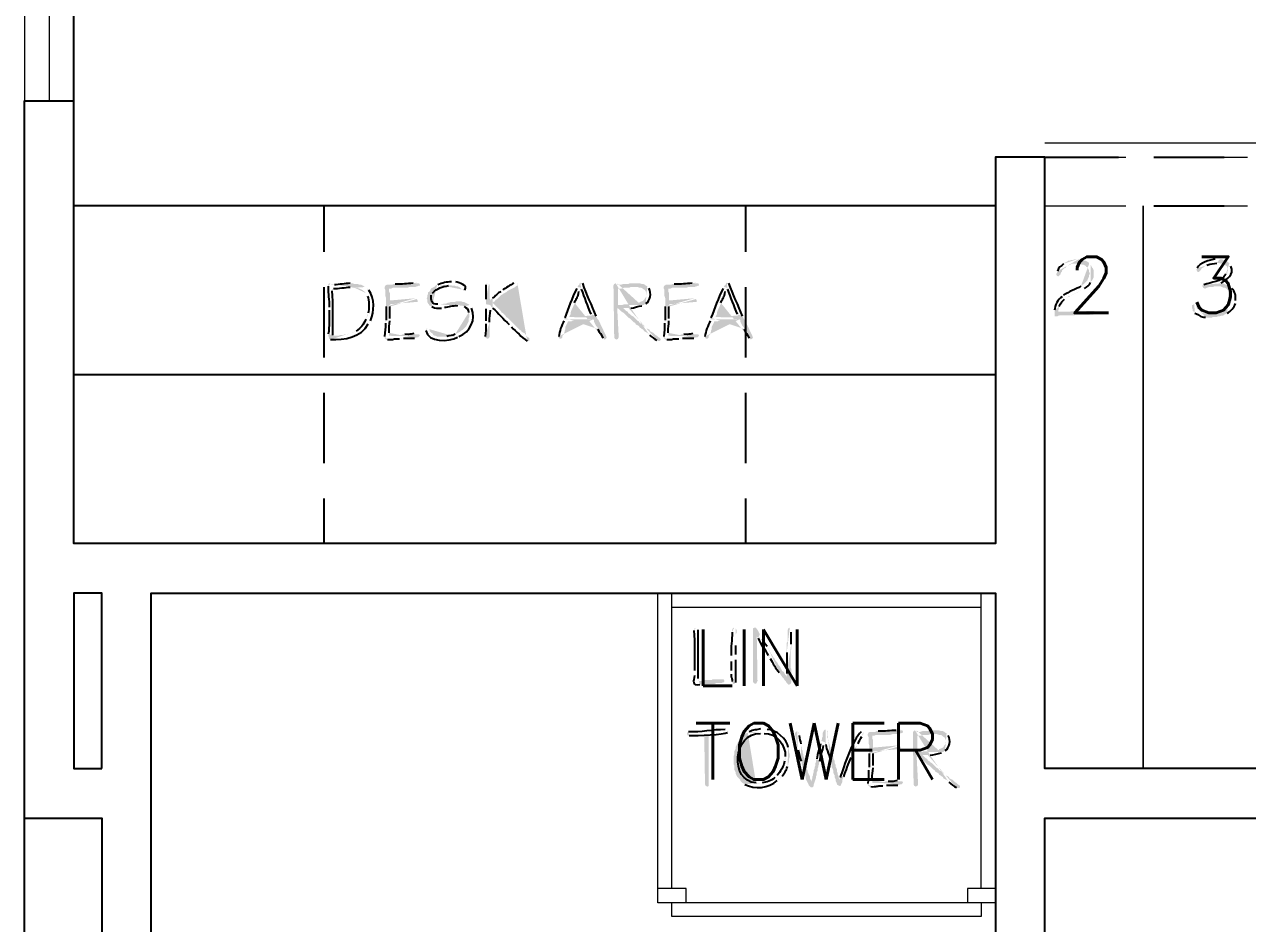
# Model space of a CAD drawing. Header units: inches. Extents: x -167 to 6071, y -6287 to -2731.
# Drawn here: x -112.1 to -25.2, y -5840.1 to -5776.1 of the extents above; entities that cross this region are included whole.
import ezdxf

# ---------------------------------------------------------------- set-up
doc = ezdxf.new("R2010")
doc.units = ezdxf.units.IN
doc.header["$LTSCALE"] = 96
doc.header["$MEASUREMENT"] = 0
doc.linetypes.add('Dash', pattern=[0.225, 0.15, -0.075])
for name, color, linetype, lineweight in [('Door label', 5, 'Continuous', 5), ('Doors', 5, 'Continuous', 9), ('Stair', 190, 'Continuous', 18)]:
    doc.layers.add(name, color=color, linetype=linetype, lineweight=lineweight)
doc.layers.add('Furniture', color=7, linetype='Continuous', lineweight=5, true_color=0x994d00)
doc.layers.add('PDF_Geometry', color=7, linetype='Continuous', true_color=0x4a4a4a)
doc.layers.add('PDF_Solid Fills', color=7, linetype='Continuous')
doc.styles.get("Standard").update_dxf_attribs({"font": 'arial.ttf'})

msp = doc.modelspace()

# ---------------------------------------------------------------- hatches: boundary and pattern name
at = {"layer": 'PDF_Solid Fills', "transparency": 33554559}
h = msp.add_hatch(color=256, dxfattribs=at)
h.paths.add_polyline_path([(-36.417, -5793.162), (-37.27, -5793.162), (-37.057, -5793.162), (-36.95, -5793.215), (-36.843, -5793.215), (-36.63, -5793.322), (-36.63, -5793.375), (-36.523, -5793.429), (-36.417, -5793.642), (-36.417, -5793.749), (-36.363, -5793.855), (-36.417, -5793.962), (-36.417, -5794.069), (-36.523, -5794.282), (-36.523, -5794.335), (-36.79, -5794.602), (-36.897, -5794.655), (-36.897, -5794.709), (-37.003, -5794.762)], flags=0)
h.paths.add_polyline_path([(-38.23, -5795.402), (-38.283, -5795.402), (-38.337, -5795.509)], flags=0)
h.paths.add_polyline_path([(-38.87, -5796.469), (-38.87, -5796.575), (-38.603, -5796.575), (-38.603, -5796.469), (-38.55, -5796.309), (-38.55, -5796.202)], flags=0)
h.paths.add_polyline_path([(-38.177, -5795.669), (-37.963, -5795.562), (-37.857, -5795.455), (-37.75, -5795.455), (-37.537, -5795.349), (-37.483, -5795.295), (-37.323, -5795.242), (-37.217, -5795.189), (-37.057, -5795.082), (-36.737, -5794.922)], flags=0)
h.paths.add_polyline_path([(-36.31, -5794.495), (-36.257, -5794.389), (-36.203, -5794.335), (-36.097, -5794.122), (-36.097, -5793.642), (-36.15, -5793.482), (-36.203, -5793.429), (-36.31, -5793.215)], flags=0)
h = msp.add_hatch(color=256, dxfattribs=at)
h.paths.add_polyline_path([(-37.27, -5792.842), (-37.43, -5792.842), (-37.59, -5792.895), (-37.697, -5792.895), (-37.803, -5792.949), (-37.91, -5792.949), (-37.963, -5793.002), (-38.177, -5793.109), (-38.23, -5793.162)], flags=0)
h.paths.add_polyline_path([(-38.657, -5793.695), (-38.71, -5793.802), (-38.763, -5793.909), (-38.71, -5794.015), (-38.603, -5794.069), (-38.55, -5794.015), (-38.443, -5793.909), (-38.443, -5793.855), (-38.39, -5793.749), (-38.337, -5793.695), (-38.337, -5793.642), (-38.177, -5793.482), (-38.07, -5793.429), (-38.017, -5793.322), (-37.91, -5793.269), (-37.857, -5793.269), (-37.643, -5793.162), (-36.417, -5793.162), (-36.47, -5793.055), (-36.683, -5792.949), (-36.79, -5792.949), (-36.897, -5792.895), (-37.003, -5792.895), (-37.163, -5792.842)], flags=0)
h = msp.add_hatch(color=256, dxfattribs=at)
h.paths.add_polyline_path([(-27.297, -5792.842), (-27.457, -5792.842)], flags=0)
h.paths.add_polyline_path([(-28.737, -5793.482), (-28.79, -5793.589), (-28.737, -5793.695), (-28.683, -5793.749), (-28.63, -5793.749), (-28.47, -5793.589), (-28.417, -5793.482), (-28.31, -5793.429), (-28.257, -5793.375), (-28.043, -5793.269)], flags=0)
h.paths.add_polyline_path([(-27.35, -5793.109), (-26.443, -5793.109), (-26.55, -5793.055), (-26.657, -5792.949), (-26.763, -5792.895), (-26.87, -5792.895), (-26.977, -5792.842), (-27.137, -5792.842)], flags=0)
h = msp.add_hatch(color=256, dxfattribs=at)
h.paths.add_polyline_path([(-26.443, -5793.109), (-27.243, -5793.109), (-27.19, -5793.109), (-27.03, -5793.162), (-26.923, -5793.162), (-26.817, -5793.215), (-26.763, -5793.269), (-26.71, -5793.269), (-26.603, -5793.375), (-26.603, -5793.482), (-26.55, -5793.589), (-26.55, -5793.642), (-26.603, -5793.749), (-26.603, -5793.855), (-26.71, -5793.909)], flags=0)
h.paths.add_polyline_path([(-28.257, -5794.655), (-28.363, -5794.709), (-28.363, -5794.762), (-28.31, -5794.869), (-28.203, -5794.922), (-28.15, -5794.922), (-28.043, -5794.869), (-27.883, -5794.815), (-27.617, -5794.815), (-27.51, -5794.762), (-27.297, -5794.762), (-26.497, -5794.709), (-26.603, -5794.655), (-26.71, -5794.655), (-26.923, -5794.549), (-27.083, -5794.549), (-27.03, -5794.549)], flags=0)
h.paths.add_polyline_path([(-26.337, -5793.322), (-26.39, -5793.215)], flags=0)
h = msp.add_hatch(color=256, dxfattribs=at)
h.paths.add_polyline_path([(-90.337, -5794.549), (-90.39, -5794.549), (-90.497, -5794.602), (-90.497, -5794.762)], flags=0)
h.paths.add_polyline_path([(-90.443, -5796.255), (-90.443, -5796.469)], flags=0)
h.paths.add_polyline_path([(-90.497, -5798.175), (-90.497, -5798.282), (-90.177, -5798.282), (-90.177, -5798.229)], flags=0)
h.paths.add_polyline_path([(-90.23, -5795.082), (-90.23, -5794.975), (-90.123, -5794.922)], flags=0)
h.paths.add_polyline_path([(-88.95, -5794.815), (-87.883, -5794.815), (-87.99, -5794.762), (-88.043, -5794.709), (-90.23, -5794.655), (-90.283, -5794.602)], flags=0)
h = msp.add_hatch(color=256, dxfattribs=at)
h.paths.add_polyline_path([(-87.883, -5794.815), (-88.95, -5794.815), (-88.897, -5794.815), (-88.737, -5794.869), (-88.63, -5794.869)], flags=0)
h.paths.add_polyline_path([(-87.83, -5795.242, 0.211272), (-88.63, -5794.869)], flags=0)
h.paths.add_polyline_path([(-87.83, -5795.242), (-87.777, -5795.349), (-87.723, -5795.455)], flags=0)
h.paths.add_polyline_path([(-87.67, -5796.682), (-87.67, -5796.789), (-87.777, -5797.002), (-87.83, -5797.109)], flags=0)
h.paths.add_polyline_path([(-88.523, -5797.962), (-88.63, -5798.015), (-88.737, -5798.015), (-88.843, -5798.069), (-89.003, -5798.122), (-89.11, -5798.175), (-89.323, -5798.175), (-89.43, -5798.229), (-89.643, -5798.229), (-89.803, -5798.282), (-90.497, -5798.282), (-90.443, -5798.442), (-90.443, -5798.495), (-90.337, -5798.549)], flags=0)
h.paths.add_polyline_path([(-87.67, -5797.429), (-87.617, -5797.322), (-87.563, -5797.322), (-87.51, -5797.215)], flags=0)
h.paths.add_polyline_path([(-87.617, -5795.029), (-87.723, -5794.975), (-87.723, -5794.922), (-87.777, -5794.869)], flags=0)
h = msp.add_hatch(color=256, dxfattribs=at)
h.paths.add_polyline_path([(-88.897, -5794.549), (-88.95, -5794.549)], flags=0)
h.paths.add_polyline_path([(-90.07, -5794.655), (-90.23, -5794.655), (-88.043, -5794.709), (-88.15, -5794.655), (-88.257, -5794.655), (-88.417, -5794.602), (-88.63, -5794.602), (-88.79, -5794.549)], flags=0)
h = msp.add_hatch(color=256, dxfattribs=at)
h.paths.add_polyline_path([(-84.15, -5794.495), (-84.31, -5794.549), (-84.47, -5794.549)], flags=0)
h.paths.add_polyline_path([(-85.75, -5794.602), (-85.857, -5794.602), (-85.963, -5794.655), (-86.337, -5794.655), (-86.443, -5794.709), (-86.497, -5794.815), (-86.497, -5794.922), (-86.443, -5795.029), (-86.443, -5795.455), (-86.39, -5795.615), (-86.39, -5795.829), (-86.123, -5795.775), (-86.123, -5795.242), (-86.177, -5795.135), (-86.177, -5794.922), (-86.017, -5794.922), (-85.91, -5794.869), (-84.897, -5794.869), (-84.737, -5794.815), (-84.31, -5794.815), (-84.203, -5794.762), (-84.15, -5794.762), (-84.043, -5794.709), (-83.99, -5794.709), (-83.99, -5794.655), (-84.043, -5794.549)], flags=0)
h = msp.add_hatch(color=256, dxfattribs=at)
h.paths.add_polyline_path([(-82.763, -5794.655), (-82.87, -5794.709), (-82.977, -5794.815), (-83.19, -5794.922), (-83.243, -5795.029), (-83.297, -5795.135), (-83.403, -5795.189), (-83.403, -5795.295), (-83.457, -5795.402), (-83.457, -5795.509), (-83.51, -5795.615), (-83.457, -5795.722), (-83.457, -5795.882), (-83.403, -5795.989), (-83.35, -5796.042), (-83.297, -5796.149), (-83.243, -5796.149), (-83.137, -5796.202)], flags=0)
h.paths.add_polyline_path([(-82.443, -5796.309), (-82.337, -5796.309), (-82.23, -5796.255)], flags=0)
h.paths.add_polyline_path([(-81.323, -5796.149), (-81.217, -5796.095), (-80.47, -5796.095), (-80.523, -5796.042), (-82.71, -5796.042)], flags=0)
h.paths.add_polyline_path([(-83.19, -5795.402), (-83.137, -5795.295), (-83.083, -5795.242)], flags=0)
h.paths.add_polyline_path([(-81.963, -5794.709), (-81.697, -5794.709)], flags=0)
h = msp.add_hatch(color=256, dxfattribs=at)
h.paths.add_polyline_path([(-81.697, -5794.442), (-81.75, -5794.442)], flags=0)
h.paths.add_polyline_path([(-82.71, -5794.655), (-82.763, -5794.655), (-81.697, -5794.709), (-81.537, -5794.709), (-81.43, -5794.762), (-81.323, -5794.762), (-81.11, -5794.869), (-81.003, -5794.975), (-80.95, -5794.975), (-80.95, -5795.029), (-80.843, -5795.082), (-80.79, -5795.029)], flags=0)
h.paths.add_polyline_path([(-81.43, -5794.442), (-81.59, -5794.442)], flags=0)
h = msp.add_hatch(color=256, dxfattribs=at)
h.paths.add_polyline_path([(-77.163, -5794.495), (-77.27, -5794.549), (-77.323, -5794.549)], flags=0)
h.paths.add_polyline_path([(-78.07, -5795.029), (-78.123, -5795.082), (-78.23, -5795.135)], flags=0)
h.paths.add_polyline_path([(-78.817, -5795.615), (-78.923, -5795.669), (-78.977, -5795.775), (-79.297, -5795.829), (-79.297, -5796.042), (-78.977, -5796.095), (-78.923, -5796.202), (-78.817, -5796.309)], flags=0)
h.paths.add_polyline_path([(-77.643, -5797.482), (-77.483, -5797.642)], flags=0)
h.paths.add_polyline_path([(-76.363, -5798.655), (-76.203, -5798.655), (-76.203, -5798.442), (-76.31, -5798.389), (-76.417, -5798.282), (-76.523, -5798.122), (-76.737, -5798.015), (-76.79, -5797.909), (-76.897, -5797.855), (-76.95, -5797.802), (-77.057, -5797.695), (-77.11, -5797.642), (-77.217, -5797.535), (-77.75, -5797.002), (-77.857, -5796.949), (-77.91, -5796.842), (-78.07, -5796.682), (-78.177, -5796.629), (-78.23, -5796.522), (-78.443, -5796.309), (-78.497, -5796.255), (-78.817, -5795.935), (-78.763, -5795.882), (-78.657, -5795.829), (-78.603, -5795.722), (-78.497, -5795.669), (-78.39, -5795.562), (-78.23, -5795.402), (-78.123, -5795.349), (-78.07, -5795.295), (-77.963, -5795.242), (-77.857, -5795.189), (-77.75, -5795.082), (-77.217, -5794.815), (-77.163, -5794.762), (-77.057, -5794.709), (-77.003, -5794.602), (-77.057, -5794.549)], flags=0)
h = msp.add_hatch(color=256, dxfattribs=at)
h.paths.add_polyline_path([(-79.19, -5794.549), (-79.297, -5794.602), (-79.297, -5794.655)], flags=0)
h.paths.add_polyline_path([(-79.297, -5795.669), (-79.297, -5795.829), (-78.977, -5795.775), (-78.977, -5795.722), (-79.03, -5795.615), (-79.03, -5794.655), (-79.083, -5794.602)], flags=0)
h = msp.add_hatch(color=256, dxfattribs=at)
h.paths.add_polyline_path([(-72.79, -5794.815), (-72.843, -5794.922)], flags=0)
h.paths.add_polyline_path([(-73.697, -5797.002), (-73.75, -5797.109), (-71.67, -5797.109), (-71.617, -5797.162), (-71.617, -5797.269), (-71.457, -5797.589), (-71.35, -5797.695), (-71.35, -5797.802)], flags=0)
h.paths.add_polyline_path([(-70.977, -5798.442), (-70.87, -5798.549), (-70.763, -5798.495), (-70.71, -5798.389), (-71.19, -5797.375), (-71.297, -5797.162), (-71.35, -5797.109), (-71.403, -5797.002), (-73.377, -5796.949), (-73.27, -5796.735), (-73.27, -5796.629), (-73.217, -5796.469), (-73.163, -5796.362), (-73.11, -5796.255), (-73.057, -5796.149), (-73.057, -5796.095), (-73.003, -5796.042), (-73.003, -5795.935)], flags=0)
h.paths.add_polyline_path([(-72.683, -5795.135), (-72.577, -5795.029), (-72.523, -5794.869)], flags=0)
h = msp.add_hatch(color=256, dxfattribs=at)
h.paths.add_polyline_path([(-72.577, -5794.495), (-72.63, -5794.549), (-72.63, -5794.602), (-72.737, -5794.709), (-72.79, -5794.815), (-72.523, -5794.869), (-72.523, -5794.975)], flags=0)
h.paths.add_polyline_path([(-71.83, -5796.735), (-71.777, -5796.842), (-73.377, -5796.949), (-71.403, -5797.002), (-71.457, -5796.895)], flags=0)
h.paths.add_polyline_path([(-72.417, -5794.549), (-72.47, -5794.495)], flags=0)
h = msp.add_hatch(color=256, dxfattribs=at)
h.paths.add_polyline_path([(-70.07, -5794.549), (-70.177, -5794.602), (-70.23, -5794.709), (-70.177, -5798.335), (-70.177, -5798.389), (-70.123, -5798.495), (-70.017, -5798.549), (-69.91, -5798.495), (-69.857, -5798.389), (-69.857, -5798.335), (-69.963, -5796.309), (-69.003, -5796.309)], flags=0)
h.paths.add_polyline_path([(-68.203, -5796.149), (-68.15, -5796.095), (-69.91, -5796.095), (-69.91, -5794.922), (-69.643, -5794.922), (-69.483, -5794.869), (-69.11, -5794.869), (-69.003, -5794.815), (-68.63, -5794.815), (-67.83, -5794.762), (-67.937, -5794.709), (-69.963, -5794.655), (-69.963, -5794.549)], flags=0)
for points in [[(-68.63, -5794.549), (-69.057, -5794.549), (-69.163, -5794.602), (-69.537, -5794.602), (-69.697, -5794.655), (-69.963, -5794.655), (-67.937, -5794.709), (-67.99, -5794.655), (-68.097, -5794.602), (-68.203, -5794.602), (-68.363, -5794.549), (-68.47, -5794.549)], [(-81.217, -5795.829), (-81.377, -5795.829), (-81.537, -5795.882), (-81.803, -5795.882), (-81.91, -5795.935), (-82.017, -5795.935), (-82.123, -5795.989), (-82.283, -5795.989), (-82.39, -5796.042), (-82.71, -5796.042), (-80.523, -5796.042), (-80.843, -5795.882), (-80.95, -5795.882), (-81.057, -5795.829)], [(-36.15, -5796.522), (-38.603, -5796.575), (-38.87, -5796.575), (-38.87, -5796.895), (-38.657, -5796.895), (-38.603, -5796.842), (-36.203, -5796.789), (-36.15, -5796.789), (-36.043, -5796.735), (-35.99, -5796.682), (-36.043, -5796.575), (-36.043, -5796.522)], [(-60.203, -5819.029), (-60.31, -5819.082), (-60.31, -5822.869), (-60.257, -5822.975), (-60.15, -5823.029), (-60.043, -5822.975), (-60.043, -5822.922), (-59.99, -5822.815), (-60.043, -5819.615), (-59.83, -5819.509), (-59.937, -5819.295), (-59.99, -5819.189), (-60.043, -5819.135), (-60.097, -5819.029)], [(-62.55, -5822.709), (-63.19, -5822.709), (-63.243, -5822.762), (-63.83, -5822.762), (-63.937, -5822.815), (-64.203, -5822.815), (-62.337, -5822.815), (-62.39, -5822.709), (-62.443, -5822.709)], [(-47.35, -5826.335), (-47.777, -5826.335), (-47.883, -5826.389), (-48.257, -5826.389), (-48.417, -5826.442), (-48.683, -5826.442), (-46.657, -5826.495), (-46.71, -5826.442), (-46.817, -5826.389), (-46.923, -5826.389), (-47.083, -5826.335), (-47.19, -5826.335)], [(-63.457, -5826.655), (-63.777, -5826.655), (-63.723, -5830.175), (-63.67, -5830.282), (-63.563, -5830.335), (-63.457, -5830.282), (-63.457, -5830.175)]]:
    msp.add_hatch(color=256, dxfattribs=at).paths.add_polyline_path(points)
h = msp.add_hatch(color=256, dxfattribs=at)
h.paths.add_polyline_path([(-67.83, -5794.762), (-68.63, -5794.815), (-68.523, -5794.815), (-68.363, -5794.869), (-68.257, -5794.869), (-68.15, -5794.922), (-68.097, -5794.975), (-67.99, -5795.029), (-67.937, -5795.135), (-67.883, -5795.242), (-67.883, -5795.455), (-67.937, -5795.562), (-67.99, -5795.615), (-68.043, -5795.722), (-68.097, -5795.775), (-68.203, -5795.829), (-68.363, -5795.882), (-68.363, -5795.935), (-68.523, -5795.935), (-68.63, -5795.989), (-68.843, -5795.989), (-68.95, -5796.042), (-69.483, -5796.042), (-69.59, -5796.095), (-69.91, -5796.095), (-68.043, -5796.095), (-68.043, -5796.042), (-67.937, -5795.989)], flags=0)
h.paths.add_polyline_path([(-67.723, -5794.922), (-67.777, -5794.815)], flags=0)
h = msp.add_hatch(color=256, dxfattribs=at)
h.paths.add_polyline_path([(-64.31, -5794.495), (-64.47, -5794.549), (-64.63, -5794.549)], flags=0)
h.paths.add_polyline_path([(-65.91, -5794.602), (-66.017, -5794.602), (-66.123, -5794.655), (-66.497, -5794.655), (-66.603, -5794.709), (-66.657, -5794.815), (-66.657, -5794.922), (-66.603, -5795.029), (-66.603, -5795.455), (-66.55, -5795.615), (-66.55, -5795.829), (-66.283, -5795.775), (-66.283, -5795.242), (-66.337, -5795.135), (-66.337, -5794.922), (-66.177, -5794.922), (-66.07, -5794.869), (-65.057, -5794.869), (-64.897, -5794.815), (-64.47, -5794.815), (-64.363, -5794.762), (-64.31, -5794.762), (-64.203, -5794.709), (-64.15, -5794.709), (-64.15, -5794.655), (-64.203, -5794.549)], flags=0)
h = msp.add_hatch(color=256, dxfattribs=at)
h.paths.add_polyline_path([(-62.39, -5794.815), (-62.443, -5794.922)], flags=0)
h.paths.add_polyline_path([(-63.297, -5797.002), (-63.35, -5797.109), (-61.27, -5797.109), (-61.217, -5797.162), (-61.217, -5797.269), (-61.163, -5797.375), (-61.11, -5797.482), (-61.057, -5797.589), (-60.95, -5797.695), (-60.95, -5797.802)], flags=0)
h.paths.add_polyline_path([(-60.577, -5798.442), (-60.47, -5798.549), (-60.363, -5798.495), (-60.31, -5798.389), (-60.79, -5797.375), (-60.897, -5797.162), (-60.95, -5797.109), (-61.003, -5797.002), (-62.977, -5796.949), (-62.87, -5796.735), (-62.87, -5796.629), (-62.817, -5796.469), (-62.763, -5796.362), (-62.657, -5796.149), (-62.657, -5796.095), (-62.603, -5796.042), (-62.603, -5795.935)], flags=0)
h.paths.add_polyline_path([(-62.283, -5795.135), (-62.177, -5795.029), (-62.123, -5794.869)], flags=0)
h = msp.add_hatch(color=256, dxfattribs=at)
h.paths.add_polyline_path([(-62.177, -5794.495), (-62.23, -5794.549), (-62.23, -5794.602), (-62.337, -5794.709), (-62.39, -5794.815), (-62.123, -5794.869), (-62.123, -5794.975)], flags=0)
h.paths.add_polyline_path([(-61.43, -5796.735), (-61.377, -5796.842), (-62.977, -5796.949), (-61.003, -5797.002), (-61.057, -5796.895)], flags=0)
h.paths.add_polyline_path([(-62.017, -5794.549), (-62.07, -5794.495)], flags=0)
h = msp.add_hatch(color=256, dxfattribs=at)
h.paths.add_polyline_path([(-26.497, -5794.709), (-27.297, -5794.762), (-27.083, -5794.762), (-26.87, -5794.869), (-26.763, -5794.869), (-26.657, -5794.922), (-26.55, -5795.029), (-26.497, -5795.082), (-26.39, -5795.189), (-26.337, -5795.295), (-26.337, -5795.402), (-26.283, -5795.509), (-26.283, -5795.775), (-26.337, -5795.882), (-26.337, -5795.989), (-26.39, -5796.095), (-26.443, -5796.149), (-26.55, -5796.255), (-26.657, -5796.309), (-26.71, -5796.415), (-26.763, -5796.415), (-26.87, -5796.469), (-26.923, -5796.522), (-27.03, -5796.575), (-27.137, -5796.575), (-27.243, -5796.629), (-27.403, -5796.629), (-27.51, -5796.682), (-27.883, -5796.682), (-26.71, -5796.735), (-26.603, -5796.682)], flags=0)
h.paths.add_polyline_path([(-26.017, -5795.989), (-26.017, -5795.775)], flags=0)
h.paths.add_polyline_path([(-26.283, -5794.922), (-26.39, -5794.815)], flags=0)
h = msp.add_hatch(color=256, dxfattribs=at)
h.paths.add_polyline_path([(-84.31, -5795.615), (-86.123, -5795.775), (-86.39, -5795.829), (-86.39, -5796.202)], flags=0)
h.paths.add_polyline_path([(-86.39, -5797.162), (-86.39, -5797.269), (-86.443, -5797.375)], flags=0)
h.paths.add_polyline_path([(-86.497, -5798.335), (-86.497, -5798.442), (-86.443, -5798.495), (-86.39, -5798.549), (-86.283, -5798.549)], flags=0)
h.paths.add_polyline_path([(-85.43, -5798.495), (-85.323, -5798.495), (-85.163, -5798.442)], flags=0)
h.paths.add_polyline_path([(-84.363, -5798.442), (-84.203, -5798.389), (-84.097, -5798.389), (-84.043, -5798.335), (-86.177, -5798.282), (-86.177, -5798.069)], flags=0)
h.paths.add_polyline_path([(-86.123, -5797.215), (-86.123, -5797.055)], flags=0)
h.paths.add_polyline_path([(-86.123, -5796.202), (-86.123, -5796.042), (-84.31, -5795.882), (-84.15, -5795.882), (-84.15, -5795.775), (-84.203, -5795.669)], flags=0)
h = msp.add_hatch(color=256, dxfattribs=at)
h.paths.add_polyline_path([(-80.47, -5796.095), (-81.217, -5796.095), (-81.11, -5796.149), (-80.95, -5796.149), (-80.843, -5796.202)], flags=0)
h.paths.add_polyline_path([(-80.523, -5796.629), (-80.47, -5796.735), (-80.47, -5796.949), (-80.523, -5797.055), (-80.523, -5797.269), (-80.683, -5797.589), (-80.95, -5797.855), (-81.057, -5797.909), (-81.11, -5797.962), (-81.163, -5798.015), (-81.483, -5798.175)], flags=0)
h.paths.add_polyline_path([(-82.07, -5798.335), (-82.443, -5798.335), (-81.217, -5798.335)], flags=0)
h.paths.add_polyline_path([(-80.31, -5796.309), (-80.417, -5796.202)], flags=0)
h = msp.add_hatch(color=256, dxfattribs=at)
h.paths.add_polyline_path([(-79.297, -5796.042), (-79.297, -5796.362)], flags=0)
h.paths.add_polyline_path([(-79.297, -5797.215), (-79.297, -5797.429)], flags=0)
h.paths.add_polyline_path([(-79.35, -5798.335), (-79.297, -5798.442), (-79.19, -5798.495), (-79.137, -5798.495), (-79.083, -5798.442), (-79.03, -5798.335), (-79.03, -5797.322)], flags=0)
h.paths.add_polyline_path([(-78.977, -5796.469), (-78.977, -5796.095)], flags=0)
h = msp.add_hatch(color=256, dxfattribs=at)
h.paths.add_polyline_path([(-64.47, -5795.615), (-66.283, -5795.775), (-66.55, -5795.829), (-66.55, -5796.202)], flags=0)
h.paths.add_polyline_path([(-66.55, -5797.162), (-66.55, -5797.269), (-66.603, -5797.375)], flags=0)
h.paths.add_polyline_path([(-66.657, -5798.335), (-66.657, -5798.442), (-66.55, -5798.549), (-66.443, -5798.549)], flags=0)
h.paths.add_polyline_path([(-65.59, -5798.495), (-65.483, -5798.495), (-65.323, -5798.442)], flags=0)
h.paths.add_polyline_path([(-64.523, -5798.442), (-64.363, -5798.389), (-64.257, -5798.389), (-64.203, -5798.335), (-66.337, -5798.282), (-66.337, -5798.069)], flags=0)
h.paths.add_polyline_path([(-66.283, -5797.215), (-66.283, -5797.055)], flags=0)
h.paths.add_polyline_path([(-66.283, -5796.202), (-66.283, -5796.042), (-64.47, -5795.882), (-64.31, -5795.882), (-64.31, -5795.775), (-64.363, -5795.669)], flags=0)
h = msp.add_hatch(color=256, dxfattribs=at)
h.paths.add_polyline_path([(-28.95, -5796.042), (-29.057, -5796.095), (-29.11, -5796.095), (-29.11, -5796.309), (-29.057, -5796.415), (-29.057, -5796.522), (-28.95, -5796.575), (-28.897, -5796.682)], flags=0)
h.paths.add_polyline_path([(-28.15, -5796.949), (-28.043, -5797.002), (-27.723, -5797.002), (-27.617, -5796.949), (-27.35, -5796.949), (-27.243, -5796.895), (-27.137, -5796.895), (-26.977, -5796.842), (-26.87, -5796.842), (-26.817, -5796.789), (-26.71, -5796.735), (-27.883, -5796.682), (-28.257, -5796.682), (-28.47, -5796.575), (-28.577, -5796.522), (-28.63, -5796.415), (-28.737, -5796.362), (-28.79, -5796.255), (-28.79, -5796.202), (-28.897, -5796.095)], flags=0)
h = msp.add_hatch(color=256, dxfattribs=at)
h.paths.add_polyline_path([(-69.003, -5796.309), (-69.963, -5796.309), (-69.857, -5796.362), (-69.75, -5796.469), (-69.643, -5796.575), (-69.537, -5796.629), (-69.163, -5797.002), (-69.057, -5797.055), (-68.79, -5797.322), (-68.683, -5797.375), (-68.63, -5797.482), (-68.417, -5797.589), (-68.363, -5797.695), (-68.257, -5797.749), (-68.203, -5797.802), (-68.097, -5797.855), (-68.043, -5797.962), (-67.83, -5798.069), (-67.67, -5798.229)], flags=0)
h.paths.add_polyline_path([(-67.137, -5798.602), (-67.083, -5798.655), (-66.923, -5798.655), (-66.87, -5798.549), (-66.923, -5798.442), (-67.03, -5798.389), (-67.137, -5798.282), (-67.243, -5798.229), (-67.403, -5798.069), (-67.617, -5797.962), (-67.67, -5797.855), (-67.777, -5797.802), (-67.883, -5797.749), (-67.99, -5797.642), (-68.097, -5797.589), (-68.15, -5797.482), (-68.363, -5797.375), (-68.417, -5797.269), (-68.523, -5797.215), (-68.843, -5796.895), (-68.95, -5796.842), (-69.057, -5796.735), (-69.163, -5796.682), (-69.217, -5796.575), (-69.323, -5796.522), (-69.537, -5796.309), (-69.163, -5796.309)], flags=0)
h = msp.add_hatch(color=256, dxfattribs=at)
h.paths.add_polyline_path([(-83.457, -5797.749), (-83.563, -5797.802), (-83.563, -5797.909)], flags=0)
h.paths.add_polyline_path([(-81.323, -5798.389), (-81.217, -5798.335), (-82.763, -5798.335), (-82.87, -5798.282), (-82.923, -5798.282), (-83.03, -5798.229), (-83.083, -5798.122), (-83.19, -5798.069), (-83.297, -5797.962), (-83.297, -5797.855), (-83.35, -5797.802)], flags=0)
h = msp.add_hatch(color=256, dxfattribs=at)
h.paths.add_polyline_path([(-73.75, -5797.109), (-73.75, -5797.215)], flags=0)
h.paths.add_polyline_path([(-74.123, -5798.335), (-74.123, -5798.442), (-74.017, -5798.495), (-73.963, -5798.495), (-73.857, -5798.389), (-73.857, -5798.282), (-73.75, -5798.175), (-73.697, -5797.962), (-73.697, -5797.909), (-73.643, -5797.802), (-73.643, -5797.642), (-73.483, -5797.322), (-73.483, -5797.269), (-71.67, -5797.109)], flags=0)
h = msp.add_hatch(color=256, dxfattribs=at)
h.paths.add_polyline_path([(-63.35, -5797.109), (-63.35, -5797.215)], flags=0)
h.paths.add_polyline_path([(-63.723, -5798.335), (-63.723, -5798.442), (-63.617, -5798.495), (-63.563, -5798.495), (-63.457, -5798.389), (-63.457, -5798.282), (-63.35, -5798.175), (-63.297, -5797.962), (-63.297, -5797.909), (-63.243, -5797.802), (-63.243, -5797.642), (-63.083, -5797.322), (-63.083, -5797.269), (-61.27, -5797.109)], flags=0)
h = msp.add_hatch(color=256, dxfattribs=at)
h.paths.add_polyline_path([(-84.203, -5798.122), (-84.417, -5798.122)], flags=0)
h.paths.add_polyline_path([(-85.057, -5798.175), (-85.217, -5798.175), (-85.323, -5798.229), (-85.803, -5798.229), (-85.963, -5798.282), (-86.177, -5798.282), (-84.043, -5798.335), (-83.99, -5798.282), (-84.043, -5798.175)], flags=0)
h = msp.add_hatch(color=256, dxfattribs=at)
h.paths.add_polyline_path([(-64.363, -5798.122), (-64.577, -5798.122)], flags=0)
h.paths.add_polyline_path([(-65.217, -5798.175), (-65.377, -5798.175), (-65.483, -5798.229), (-65.963, -5798.229), (-66.123, -5798.282), (-66.337, -5798.282), (-64.203, -5798.335), (-64.15, -5798.282), (-64.203, -5798.175)], flags=0)
h = msp.add_hatch(color=256, dxfattribs=at)
h.paths.add_polyline_path([(-64.363, -5819.029), (-64.47, -5819.082), (-64.523, -5819.242)], flags=0)
h.paths.add_polyline_path([(-64.47, -5822.069), (-64.47, -5822.442)], flags=0)
h.paths.add_polyline_path([(-64.097, -5823.082), (-63.883, -5823.082), (-63.723, -5823.029), (-63.03, -5823.029), (-62.923, -5822.975), (-62.55, -5822.975), (-62.443, -5822.922), (-62.39, -5822.922), (-62.337, -5822.815), (-64.203, -5822.815), (-64.203, -5822.655)], flags=0)
h.paths.add_polyline_path([(-64.203, -5819.189), (-64.257, -5819.082)], flags=0)
h = msp.add_hatch(color=256, dxfattribs=at)
h.paths.add_polyline_path([(-61.643, -5819.029), (-61.75, -5819.082), (-61.803, -5819.242), (-61.803, -5819.349)], flags=0)
h.paths.add_polyline_path([(-61.857, -5821.002), (-61.857, -5821.429)], flags=0)
h.paths.add_polyline_path([(-61.857, -5822.069), (-61.857, -5822.335)], flags=0)
h.paths.add_polyline_path([(-61.803, -5822.869), (-61.75, -5822.975), (-61.697, -5823.029), (-61.643, -5823.029), (-61.537, -5822.922)], flags=0)
h.paths.add_polyline_path([(-61.537, -5821.322), (-61.537, -5820.949)], flags=0)
h.paths.add_polyline_path([(-61.537, -5820.309), (-61.537, -5819.509), (-61.483, -5819.402), (-61.483, -5819.189), (-61.537, -5819.082)], flags=0)
h = msp.add_hatch(color=256, dxfattribs=at)
h.paths.add_polyline_path([(-59.83, -5819.509), (-60.043, -5819.615), (-60.043, -5819.669), (-59.937, -5819.775)], flags=0)
h.paths.add_polyline_path([(-59.243, -5821.002), (-59.19, -5821.109), (-59.083, -5821.215)], flags=0)
h.paths.add_polyline_path([(-58.443, -5822.229), (-58.23, -5822.549), (-57.91, -5822.549), (-57.963, -5822.442), (-58.017, -5822.389), (-58.123, -5822.175), (-58.23, -5822.122), (-58.39, -5821.802), (-58.497, -5821.695), (-58.603, -5821.482), (-58.71, -5821.375), (-58.817, -5821.162), (-58.87, -5821.162), (-58.977, -5820.949), (-59.03, -5820.895), (-59.243, -5820.469), (-59.297, -5820.362)], flags=0)
h.paths.add_polyline_path([(-59.617, -5819.829), (-59.723, -5819.615)], flags=0)
h = msp.add_hatch(color=256, dxfattribs=at)
h.paths.add_polyline_path([(-57.697, -5819.029), (-57.803, -5819.082), (-57.857, -5819.242), (-57.857, -5820.042), (-57.91, -5820.095), (-57.91, -5820.789)], flags=0)
h.paths.add_polyline_path([(-57.91, -5822.282), (-57.91, -5822.549), (-58.23, -5822.549), (-58.123, -5822.655), (-58.07, -5822.762), (-57.963, -5822.869), (-57.91, -5822.975), (-57.803, -5823.082), (-57.75, -5823.082), (-57.643, -5823.029), (-57.59, -5822.922), (-57.59, -5821.962), (-57.643, -5821.855), (-57.643, -5820.682), (-57.59, -5820.575), (-57.59, -5820.202)], flags=0)
h.paths.add_polyline_path([(-57.59, -5819.349), (-57.59, -5819.082)], flags=0)
h = msp.add_hatch(color=256, dxfattribs=at)
h.paths.add_polyline_path([(-62.23, -5826.282), (-62.283, -5826.282)], flags=0)
h.paths.add_polyline_path([(-64.897, -5826.442), (-65.003, -5826.495), (-65.003, -5826.602), (-64.95, -5826.709), (-64.843, -5826.709)], flags=0)
h.paths.add_polyline_path([(-62.123, -5826.495), (-62.07, -5826.389), (-62.123, -5826.335)], flags=0)
h = msp.add_hatch(color=256, dxfattribs=at)
h.paths.add_polyline_path([(-60.683, -5826.495), (-60.897, -5826.602), (-60.95, -5826.709), (-61.057, -5826.762), (-61.11, -5826.869), (-61.163, -5826.922), (-61.323, -5827.082), (-61.377, -5827.189), (-61.43, -5827.295), (-61.537, -5827.509), (-61.537, -5827.615), (-61.643, -5827.829), (-61.643, -5828.042), (-61.697, -5828.202), (-61.697, -5828.735), (-61.643, -5828.842), (-61.643, -5829.109), (-61.537, -5829.322), (-61.537, -5829.429), (-61.43, -5829.642), (-61.377, -5829.695), (-61.27, -5829.802), (-61.217, -5829.855), (-61.217, -5829.909), (-61.163, -5829.962), (-61.057, -5830.069), (-60.95, -5830.122), (-59.937, -5830.122), (-60.097, -5830.069)], flags=0)
h.paths.add_polyline_path([(-59.777, -5826.549), (-59.67, -5826.549)], flags=0)
h = msp.add_hatch(color=256, dxfattribs=at)
h.paths.add_polyline_path([(-59.67, -5826.229), (-59.777, -5826.229)], flags=0)
h.paths.add_polyline_path([(-60.577, -5826.442), (-60.683, -5826.495), (-59.67, -5826.549), (-59.51, -5826.549)], flags=0)
h.paths.add_polyline_path([(-58.017, -5828.202), (-58.017, -5828.415), (-58.07, -5828.522)], flags=0)
h.paths.add_polyline_path([(-58.603, -5829.535), (-58.763, -5829.695)], flags=0)
h.paths.add_polyline_path([(-59.67, -5830.069), (-59.777, -5830.069), (-59.937, -5830.122), (-60.95, -5830.122), (-60.897, -5830.175)], flags=0)
h.paths.add_polyline_path([(-58.603, -5829.909), (-58.497, -5829.855), (-58.497, -5829.802), (-58.39, -5829.749), (-58.23, -5829.589)], flags=0)
h.paths.add_polyline_path([(-57.857, -5828.895), (-57.803, -5828.789), (-57.803, -5828.682), (-57.75, -5828.575), (-57.75, -5828.362), (-57.697, -5828.202), (-57.697, -5828.042), (-57.75, -5827.882), (-57.75, -5827.669), (-57.803, -5827.562)], flags=0)
h.paths.add_polyline_path([(-59.297, -5826.282), (-59.403, -5826.282), (-59.51, -5826.229)], flags=0)
h = msp.add_hatch(color=256, dxfattribs=at)
h.paths.add_polyline_path([(-57.163, -5826.389), (-57.27, -5826.442), (-57.323, -5826.549), (-57.323, -5826.655), (-57.27, -5826.815), (-57.27, -5826.922), (-57.217, -5827.029), (-57.217, -5827.295), (-57.163, -5827.349), (-57.163, -5827.455), (-57.11, -5827.562), (-57.11, -5827.722)], flags=0)
h.paths.add_polyline_path([(-56.897, -5828.522), (-56.843, -5828.629), (-56.843, -5828.735), (-56.79, -5828.895), (-56.79, -5829.002), (-56.683, -5829.215), (-56.683, -5829.322), (-56.577, -5829.535), (-56.577, -5829.695), (-56.523, -5829.855), (-56.47, -5829.962), (-56.363, -5830.175), (-56.363, -5830.229), (-56.203, -5830.389), (-56.097, -5830.389), (-55.99, -5830.282), (-55.99, -5830.175), (-55.937, -5830.015), (-56.15, -5830.015), (-56.15, -5829.962), (-56.203, -5829.855), (-56.257, -5829.749), (-56.257, -5829.642), (-56.417, -5829.322), (-56.417, -5829.215), (-56.47, -5829.109), (-56.47, -5828.949), (-56.577, -5828.735), (-56.577, -5828.575), (-56.63, -5828.469), (-56.63, -5828.362), (-56.737, -5828.149), (-56.737, -5828.042), (-56.79, -5827.935), (-56.79, -5827.775), (-56.843, -5827.669), (-56.843, -5827.562), (-56.897, -5827.455), (-56.897, -5827.295)], flags=0)
h.paths.add_polyline_path([(-57.003, -5826.709), (-57.003, -5826.655), (-57.057, -5826.495), (-57.11, -5826.442)], flags=0)
h = msp.add_hatch(color=256, dxfattribs=at)
h.paths.add_polyline_path([(-55.137, -5826.282), (-55.19, -5826.282), (-55.297, -5826.389), (-55.35, -5826.495), (-55.35, -5826.762), (-55.403, -5826.869), (-55.403, -5826.975), (-55.457, -5827.082), (-55.19, -5827.189), (-55.19, -5827.242), (-55.137, -5827.349)], flags=0)
h.paths.add_polyline_path([(-54.817, -5828.575), (-54.71, -5828.789), (-54.71, -5828.949), (-54.657, -5829.055), (-54.603, -5829.215), (-54.603, -5829.322), (-54.55, -5829.482), (-54.497, -5829.535), (-54.497, -5829.695), (-54.443, -5829.802), (-54.443, -5829.909), (-54.39, -5830.015), (-54.337, -5830.175), (-54.283, -5830.229), (-54.177, -5830.282), (-54.07, -5830.282), (-54.07, -5830.229), (-53.963, -5830.015), (-53.963, -5829.855), (-54.177, -5829.855), (-54.23, -5829.695), (-54.23, -5829.589), (-54.283, -5829.482), (-54.283, -5829.375), (-54.337, -5829.269), (-54.337, -5829.109), (-54.443, -5828.895), (-54.443, -5828.789), (-54.497, -5828.682), (-54.497, -5828.522), (-54.55, -5828.415), (-54.603, -5828.309), (-54.603, -5828.202), (-54.657, -5828.095), (-54.657, -5827.989), (-54.763, -5827.775), (-54.87, -5827.349), (-54.923, -5827.189), (-54.977, -5827.082), (-54.977, -5826.922), (-55.03, -5826.869), (-55.03, -5826.549), (-54.977, -5826.442), (-55.03, -5826.335)], flags=0)
h = msp.add_hatch(color=256, dxfattribs=at)
h.paths.add_polyline_path([(-52.577, -5826.442), (-52.63, -5826.442)], flags=0)
h.paths.add_polyline_path([(-54.123, -5829.695), (-54.177, -5829.855), (-53.963, -5829.855), (-53.857, -5829.642)], flags=0)
h.paths.add_polyline_path([(-53.323, -5828.255), (-53.217, -5828.042), (-53.163, -5827.935), (-53.11, -5827.829), (-53.11, -5827.722), (-53.003, -5827.509), (-52.897, -5827.402), (-52.843, -5827.295)], flags=0)
h.paths.add_polyline_path([(-52.577, -5826.762), (-52.47, -5826.602), (-52.47, -5826.442)], flags=0)
h = msp.add_hatch(color=256, dxfattribs=at)
h.paths.add_polyline_path([(-49.803, -5826.282), (-49.963, -5826.335), (-50.123, -5826.335)], flags=0)
h.paths.add_polyline_path([(-51.403, -5826.389), (-51.51, -5826.389), (-51.617, -5826.442), (-51.99, -5826.442), (-52.097, -5826.495), (-52.15, -5826.602), (-52.15, -5826.709), (-52.097, -5826.815), (-52.097, -5827.242), (-52.043, -5827.402), (-52.043, -5827.615), (-51.777, -5827.562), (-51.777, -5827.029), (-51.83, -5826.922), (-51.83, -5826.709), (-51.67, -5826.709), (-51.563, -5826.655), (-50.55, -5826.655), (-50.39, -5826.602), (-49.963, -5826.602), (-49.857, -5826.549), (-49.803, -5826.549), (-49.697, -5826.495), (-49.643, -5826.495), (-49.643, -5826.442), (-49.697, -5826.335)], flags=0)
h = msp.add_hatch(color=256, dxfattribs=at)
h.paths.add_polyline_path([(-48.79, -5826.335), (-48.897, -5826.389), (-48.95, -5826.495), (-48.897, -5830.122), (-48.897, -5830.175), (-48.843, -5830.282), (-48.737, -5830.335), (-48.63, -5830.282), (-48.577, -5830.175), (-48.577, -5830.122), (-48.683, -5828.095), (-47.723, -5828.095)], flags=0)
h.paths.add_polyline_path([(-46.923, -5827.935), (-46.87, -5827.882), (-48.63, -5827.882), (-48.63, -5826.709), (-48.363, -5826.709), (-48.203, -5826.655), (-47.83, -5826.655), (-47.723, -5826.602), (-47.35, -5826.602), (-46.55, -5826.549), (-46.657, -5826.495), (-48.683, -5826.442), (-48.683, -5826.335)], flags=0)
h = msp.add_hatch(color=256, dxfattribs=at)
h.paths.add_polyline_path([(-46.55, -5826.549), (-47.35, -5826.602), (-47.243, -5826.602), (-47.083, -5826.655), (-46.977, -5826.655), (-46.87, -5826.709), (-46.817, -5826.762), (-46.71, -5826.815), (-46.603, -5827.029), (-46.603, -5827.242), (-46.657, -5827.349), (-46.71, -5827.402), (-46.763, -5827.509), (-46.817, -5827.562), (-46.923, -5827.615), (-47.083, -5827.669), (-47.083, -5827.722), (-47.243, -5827.722), (-47.35, -5827.775), (-47.563, -5827.775), (-47.67, -5827.829), (-48.203, -5827.829), (-48.31, -5827.882), (-48.63, -5827.882), (-46.763, -5827.882), (-46.763, -5827.829), (-46.657, -5827.775)], flags=0)
h.paths.add_polyline_path([(-46.443, -5826.709), (-46.497, -5826.602)], flags=0)
h = msp.add_hatch(color=256, dxfattribs=at)
h.paths.add_polyline_path([(-55.457, -5827.082), (-55.51, -5827.189), (-55.51, -5827.295)], flags=0)
h.paths.add_polyline_path([(-55.777, -5828.362), (-55.83, -5828.469), (-55.83, -5828.575), (-55.883, -5828.682), (-55.883, -5828.842), (-55.937, -5828.949), (-55.937, -5829.055), (-55.99, -5829.162), (-55.99, -5829.269), (-56.043, -5829.429), (-56.043, -5829.535), (-56.097, -5829.642), (-56.097, -5829.749), (-56.15, -5829.909), (-56.15, -5830.015), (-55.937, -5830.015), (-55.883, -5829.855), (-55.83, -5829.695), (-55.83, -5829.589), (-55.777, -5829.482), (-55.777, -5829.322), (-55.723, -5829.215), (-55.723, -5829.055), (-55.67, -5828.949), (-55.67, -5828.842), (-55.617, -5828.735), (-55.617, -5828.629), (-55.563, -5828.522)], flags=0)
h.paths.add_polyline_path([(-55.297, -5827.402), (-55.243, -5827.295), (-55.19, -5827.189)], flags=0)
h = msp.add_hatch(color=256, dxfattribs=at)
h.paths.add_polyline_path([(-49.963, -5827.402), (-51.777, -5827.562), (-52.043, -5827.615), (-52.043, -5827.989)], flags=0)
h.paths.add_polyline_path([(-52.043, -5828.949), (-52.043, -5829.055), (-52.097, -5829.162)], flags=0)
h.paths.add_polyline_path([(-52.15, -5830.122), (-52.15, -5830.229), (-52.043, -5830.335), (-51.937, -5830.335)], flags=0)
h.paths.add_polyline_path([(-51.083, -5830.282), (-50.977, -5830.282), (-50.817, -5830.229)], flags=0)
h.paths.add_polyline_path([(-50.017, -5830.229), (-49.857, -5830.175), (-49.75, -5830.175), (-49.697, -5830.122), (-51.83, -5830.069), (-51.83, -5829.855)], flags=0)
h.paths.add_polyline_path([(-51.777, -5829.002), (-51.777, -5828.842)], flags=0)
h.paths.add_polyline_path([(-51.777, -5827.989), (-51.777, -5827.829), (-49.963, -5827.669), (-49.803, -5827.669), (-49.803, -5827.562), (-49.857, -5827.455)], flags=0)
h = msp.add_hatch(color=256, dxfattribs=at)
h.paths.add_polyline_path([(-47.723, -5828.095), (-48.683, -5828.095), (-48.577, -5828.149), (-48.363, -5828.362), (-48.257, -5828.415), (-48.15, -5828.522), (-48.043, -5828.629), (-47.883, -5828.789), (-47.777, -5828.842), (-47.51, -5829.109), (-47.403, -5829.162), (-47.35, -5829.269), (-47.137, -5829.375), (-47.083, -5829.482), (-46.977, -5829.535), (-46.923, -5829.589), (-46.817, -5829.642), (-46.763, -5829.749), (-46.657, -5829.802), (-46.55, -5829.855), (-46.39, -5830.015)], flags=0)
h.paths.add_polyline_path([(-45.857, -5830.389), (-45.803, -5830.442), (-45.643, -5830.442), (-45.59, -5830.335), (-45.643, -5830.229), (-45.75, -5830.175), (-45.857, -5830.069), (-45.963, -5830.015), (-46.07, -5829.909), (-46.123, -5829.855), (-46.23, -5829.802), (-46.337, -5829.749), (-46.39, -5829.642), (-46.603, -5829.535), (-46.71, -5829.429), (-46.817, -5829.375), (-46.87, -5829.269), (-47.083, -5829.162), (-47.137, -5829.055), (-47.243, -5829.002), (-47.563, -5828.682), (-47.67, -5828.629), (-47.777, -5828.522), (-47.883, -5828.469), (-47.937, -5828.362), (-48.043, -5828.309), (-48.257, -5828.095), (-47.883, -5828.095)], flags=0)
h = msp.add_hatch(color=256, dxfattribs=at)
h.paths.add_polyline_path([(-49.857, -5829.909), (-50.07, -5829.909)], flags=0)
h.paths.add_polyline_path([(-50.71, -5829.962), (-50.87, -5829.962), (-50.977, -5830.015), (-51.457, -5830.015), (-51.617, -5830.069), (-51.83, -5830.069), (-49.697, -5830.122), (-49.643, -5830.069), (-49.697, -5829.962)], flags=0)

# ---------------------------------------------------------------- linework, layer by layer
at = {"layer": 'Doors', "transparency": 33554687}
for points in [[(-112.097, -5745.589), (-112.097, -5781.589)], [(-110.337, -5745.589), (-110.337, -5781.589)]]:
    msp.add_lwpolyline(points, dxfattribs=at)
at = {"layer": 'Furniture', "transparency": 33554687}
msp.add_lwpolyline([(-67.083, -5816.575), (-43.083, -5816.575), (-43.083, -5838.602), (-67.083, -5838.602)], close=True, dxfattribs=at)
for points in [[(-66.07, -5837.589), (-66.07, -5816.575)], [(-44.097, -5837.589), (-44.097, -5816.575)], [(-44.097, -5817.589), (-66.07, -5817.589)], [(-65.057, -5838.602), (-65.057, -5837.589), (-67.083, -5837.589)], [(-43.083, -5837.589), (-45.057, -5837.589), (-45.057, -5838.602)], [(-44.097, -5838.602), (-44.097, -5839.562), (-66.07, -5839.562), (-66.07, -5838.602)]]:
    msp.add_lwpolyline(points, dxfattribs=at)
at = {"layer": 'PDF_Geometry', "color": 7}
for points in [[(69.93, -5829.055), (-39.563, -5829.055), (-39.563, -5785.589), (-43.083, -5785.589), (-43.083, -5813.055), (-108.577, -5813.055), (-108.577, -5581.109)], [(-103.083, -5846.709), (-112.097, -5846.709), (-112.097, -5781.589), (-108.577, -5781.589)], [(-103.083, -5988.575), (-103.083, -5816.575), (-43.083, -5816.575), (-43.083, -5844.629), (-34.603, -5853.109), (-32.097, -5850.655), (-39.563, -5843.189), (-39.563, -5832.575), (24.917, -5832.575), (24.917, -5872.575), (-10.177, -5872.575), (-15.137, -5867.615), (-17.59, -5870.069), (-13.75, -5873.962), (-16.577, -5876.789), (-14.07, -5879.295), (-10.87, -5876.095), (76.97, -5876.095), (76.97, -5872.575), (69.93, -5872.575), (69.93, -5864.575), (66.41, -5864.575), (66.41, -5872.575)], [(-112.097, -5832.575), (-106.603, -5832.575), (-106.603, -5846.709)]]:
    msp.add_lwpolyline(points, dxfattribs=at)
at = {"layer": 'PDF_Geometry'}
for points in [[(-39.563, -5785.589), (-34.337, -5785.589)], [(-31.83, -5785.589), (-26.817, -5785.589)], [(-43.083, -5789.055), (-108.577, -5789.055)], [(-90.817, -5789.055), (-90.817, -5792.309)], [(-60.843, -5789.055), (-60.843, -5792.309)], [(-31.83, -5789.055), (-26.817, -5789.055)], [(-90.817, -5794.815), (-90.817, -5799.829)], [(-60.843, -5794.815), (-60.843, -5799.829)], [(-43.083, -5801.055), (-108.577, -5801.055)], [(-90.817, -5802.335), (-90.817, -5807.349)], [(-60.843, -5802.335), (-60.843, -5807.349)], [(-90.817, -5809.855), (-90.817, -5813.055)], [(-60.843, -5809.855), (-60.843, -5813.055)]]:
    msp.add_lwpolyline(points, dxfattribs=at)
at = {"layer": 'PDF_Geometry', "color": 7}
msp.add_lwpolyline([(-106.603, -5829.055), (-106.603, -5816.575), (-108.577, -5816.575), (-108.577, -5829.055)], close=True, dxfattribs=at)
at = {"layer": 'PDF_Geometry'}
for points in [[(-38.23, -5793.162), (-38.42, -5793.36), (-38.602, -5793.351), (-38.657, -5793.695)], [(-27.457, -5792.842), (-27.832, -5792.895), (-28.564, -5793.087), (-28.737, -5793.482)], [(-28.043, -5793.269), (-27.711, -5793.135), (-27.602, -5793.198), (-27.35, -5793.109)], [(-27.03, -5794.549), (-26.606, -5794.222), (-26.091, -5793.989), (-26.337, -5793.322)], [(-26.71, -5793.909), (-26.986, -5794.472), (-27.759, -5794.458), (-28.257, -5794.655)], [(-90.497, -5794.762), (-90.537, -5795.383), (-90.415, -5795.663), (-90.443, -5796.255)], [(-90.177, -5798.229), (-90.206, -5797.253), (-90.114, -5796.005), (-90.23, -5795.082)], [(-90.123, -5794.922), (-89.809, -5794.919), (-89.26, -5794.859), (-88.95, -5794.815)], [(-88.95, -5794.549), (-89.327, -5794.56), (-89.692, -5794.646), (-90.07, -5794.655)], [(-87.51, -5797.215), (-87.223, -5796.515), (-87.176, -5795.676), (-87.617, -5795.029)], [(-84.47, -5794.549), (-84.954, -5794.566), (-85.208, -5794.633), (-85.75, -5794.602)], [(-83.083, -5795.242), (-82.755, -5794.858), (-82.399, -5794.823), (-81.963, -5794.709)], [(-81.75, -5794.442), (-82.08, -5794.452), (-82.41, -5794.518), (-82.71, -5794.655)], [(-80.79, -5795.029), (-80.538, -5794.676), (-81.218, -5794.519), (-81.43, -5794.442)], [(-79.297, -5794.655), (-79.297, -5794.993), (-79.297, -5795.331), (-79.297, -5795.669)], [(-78.23, -5795.135), (-78.471, -5795.256), (-78.609, -5795.456), (-78.817, -5795.615)], [(-77.323, -5794.549), (-77.506, -5794.663), (-77.954, -5794.887), (-78.07, -5795.029)], [(-72.843, -5794.922), (-73.216, -5795.634), (-73.399, -5796.294), (-73.697, -5797.002)], [(-73.003, -5795.935), (-72.822, -5795.556), (-72.772, -5795.555), (-72.683, -5795.135)], [(-72.523, -5794.975), (-72.306, -5795.551), (-72.087, -5796.174), (-71.83, -5796.735)], [(-71.457, -5796.895), (-71.764, -5796.109), (-72.133, -5795.347), (-72.417, -5794.549)], [(-67.937, -5795.989), (-67.599, -5795.81), (-67.506, -5795.234), (-67.723, -5794.922)], [(-64.63, -5794.549), (-65.114, -5794.566), (-65.368, -5794.633), (-65.91, -5794.602)], [(-62.443, -5794.922), (-62.816, -5795.634), (-62.999, -5796.294), (-63.297, -5797.002)], [(-62.603, -5795.935), (-62.422, -5795.556), (-62.372, -5795.555), (-62.283, -5795.135)], [(-62.123, -5794.975), (-61.906, -5795.551), (-61.687, -5796.174), (-61.43, -5796.735)], [(-61.057, -5796.895), (-61.364, -5796.109), (-61.733, -5795.347), (-62.017, -5794.549)], [(-37.003, -5794.762), (-37.399, -5794.985), (-37.853, -5795.135), (-38.23, -5795.402)], [(-36.737, -5794.922), (-36.585, -5794.799), (-36.383, -5794.695), (-36.31, -5794.495)], [(-26.017, -5795.775), (-26.01, -5795.47), (-26.007, -5795.118), (-26.283, -5794.922)], [(-87.723, -5795.455), (-87.584, -5795.733), (-87.574, -5796.38), (-87.67, -5796.682)], [(-82.71, -5796.042), (-83.152, -5796.06), (-83.218, -5795.769), (-83.19, -5795.402)], [(-82.23, -5796.255), (-81.921, -5796.26), (-81.64, -5796.103), (-81.323, -5796.149)], [(-69.003, -5796.309), (-68.724, -5796.303), (-68.474, -5796.17), (-68.203, -5796.149)], [(-38.337, -5795.509), (-38.655, -5795.656), (-38.866, -5796.139), (-38.87, -5796.469)], [(-38.55, -5796.202), (-38.42, -5795.869), (-38.274, -5795.845), (-38.177, -5795.669)], [(-26.603, -5796.682), (-26.333, -5796.535), (-26.131, -5796.272), (-26.017, -5795.989)], [(-90.443, -5796.469), (-90.454, -5797.071), (-90.408, -5797.577), (-90.497, -5798.175)], [(-86.39, -5796.202), (-86.39, -5796.522), (-86.39, -5796.842), (-86.39, -5797.162)], [(-86.123, -5797.055), (-86.123, -5796.771), (-86.123, -5796.487), (-86.123, -5796.202)], [(-83.137, -5796.202), (-82.851, -5796.38), (-82.786, -5796.289), (-82.443, -5796.309)], [(-81.217, -5798.335), (-80.41, -5798.011), (-79.97, -5797.126), (-80.31, -5796.309)], [(-80.843, -5796.202), (-80.762, -5796.305), (-80.487, -5796.345), (-80.523, -5796.629)], [(-79.297, -5796.362), (-79.297, -5796.647), (-79.297, -5796.931), (-79.297, -5797.215)], [(-79.03, -5797.322), (-79.061, -5796.886), (-78.978, -5796.812), (-78.977, -5796.469)], [(-78.817, -5796.309), (-78.399, -5796.658), (-78.058, -5797.107), (-77.643, -5797.482)], [(-66.55, -5796.202), (-66.55, -5796.522), (-66.55, -5796.842), (-66.55, -5797.162)], [(-66.283, -5797.055), (-66.283, -5796.771), (-66.283, -5796.487), (-66.283, -5796.202)], [(-28.897, -5796.682), (-28.574, -5796.767), (-28.553, -5797.003), (-28.15, -5796.949)], [(-90.337, -5798.549), (-89.372, -5798.591), (-88.127, -5798.394), (-87.67, -5797.429)], [(-87.83, -5797.109), (-88.032, -5797.551), (-88.155, -5797.662), (-88.523, -5797.962)], [(-86.443, -5797.375), (-86.426, -5797.802), (-86.458, -5797.94), (-86.497, -5798.335)], [(-86.177, -5798.069), (-86.209, -5797.605), (-86.134, -5797.565), (-86.123, -5797.215)], [(-83.563, -5797.909), (-83.448, -5798.773), (-81.893, -5798.714), (-81.323, -5798.389)], [(-79.297, -5797.429), (-79.276, -5797.867), (-79.313, -5797.95), (-79.35, -5798.335)], [(-77.483, -5797.642), (-77.128, -5798.002), (-76.773, -5798.367), (-76.363, -5798.655)], [(-73.75, -5797.215), (-73.923, -5797.551), (-74.074, -5797.981), (-74.123, -5798.335)], [(-71.35, -5797.802), (-71.234, -5798.03), (-71.091, -5798.215), (-70.977, -5798.442)], [(-66.603, -5797.375), (-66.586, -5797.802), (-66.618, -5797.94), (-66.657, -5798.335)], [(-66.337, -5798.069), (-66.369, -5797.605), (-66.294, -5797.565), (-66.283, -5797.215)], [(-63.35, -5797.215), (-63.523, -5797.551), (-63.674, -5797.981), (-63.723, -5798.335)], [(-60.95, -5797.802), (-60.834, -5798.03), (-60.691, -5798.215), (-60.577, -5798.442)], [(-86.283, -5798.549), (-85.808, -5798.583), (-85.928, -5798.465), (-85.43, -5798.495)], [(-85.163, -5798.442), (-84.897, -5798.442), (-84.63, -5798.442), (-84.363, -5798.442)], [(-84.417, -5798.122), (-84.761, -5798.178), (-84.618, -5798.187), (-85.057, -5798.175)], [(-81.483, -5798.175), (-81.668, -5798.269), (-81.875, -5798.258), (-82.07, -5798.335)], [(-67.67, -5798.229), (-67.554, -5798.339), (-67.287, -5798.551), (-67.137, -5798.602)], [(-66.443, -5798.549), (-65.968, -5798.583), (-66.088, -5798.465), (-65.59, -5798.495)], [(-65.323, -5798.442), (-65.057, -5798.442), (-64.79, -5798.442), (-64.523, -5798.442)], [(-64.577, -5798.122), (-64.921, -5798.178), (-64.778, -5798.187), (-65.217, -5798.175)]]:
    msp.add_open_spline(points, degree=3, dxfattribs=at)
at = {"layer": 'PDF_Geometry', "color": 7}
for points in [[(-64.523, -5819.242), (-64.416, -5820.119), (-64.493, -5821.155), (-64.47, -5822.069)], [(-64.203, -5822.655), (-64.203, -5821.5), (-64.203, -5820.344), (-64.203, -5819.189)], [(-61.803, -5819.349), (-61.78, -5819.967), (-61.897, -5820.342), (-61.857, -5821.002)], [(-57.59, -5820.202), (-57.59, -5819.918), (-57.59, -5819.633), (-57.59, -5819.349)], [(-61.537, -5820.949), (-61.537, -5820.735), (-61.537, -5820.522), (-61.537, -5820.309)], [(-59.937, -5819.775), (-59.79, -5820.21), (-59.427, -5820.587), (-59.243, -5821.002)], [(-59.297, -5820.362), (-59.498, -5820.188), (-59.53, -5820.081), (-59.617, -5819.829)], [(-61.537, -5822.922), (-61.537, -5822.389), (-61.537, -5821.855), (-61.537, -5821.322)], [(-59.083, -5821.215), (-58.937, -5821.51), (-58.662, -5821.996), (-58.443, -5822.229)], [(-57.91, -5820.789), (-57.91, -5821.287), (-57.91, -5821.784), (-57.91, -5822.282)], [(-61.857, -5821.429), (-61.857, -5821.642), (-61.857, -5821.855), (-61.857, -5822.069)], [(-64.47, -5822.442), (-64.522, -5822.832), (-64.692, -5823.161), (-64.097, -5823.082)], [(-61.857, -5822.335), (-61.88, -5822.783), (-61.78, -5822.421), (-61.803, -5822.869)], [(-62.283, -5826.282), (-63.181, -5826.267), (-64.01, -5826.495), (-64.897, -5826.442)], [(-64.843, -5826.709), (-64.249, -5826.713), (-62.378, -5826.617), (-62.123, -5826.495)], [(-60.097, -5830.069), (-62.009, -5829.946), (-61.728, -5826.51), (-59.777, -5826.549)], [(-59.777, -5826.229), (-60.039, -5826.321), (-60.303, -5826.263), (-60.577, -5826.442)], [(-59.51, -5826.549), (-58.658, -5826.501), (-57.97, -5827.39), (-58.017, -5828.202)], [(-57.803, -5827.562), (-57.874, -5826.961), (-58.695, -5826.263), (-59.297, -5826.282)], [(-52.63, -5826.442), (-53.247, -5827.017), (-53.843, -5828.879), (-54.123, -5829.695)], [(-50.123, -5826.335), (-50.607, -5826.352), (-50.861, -5826.42), (-51.403, -5826.389)], [(-56.897, -5827.295), (-56.903, -5827.089), (-57.008, -5826.91), (-57.003, -5826.709)], [(-55.51, -5827.295), (-55.604, -5827.663), (-55.73, -5827.975), (-55.777, -5828.362)], [(-55.563, -5828.522), (-55.522, -5828.143), (-55.346, -5827.781), (-55.297, -5827.402)], [(-55.137, -5827.349), (-55.126, -5827.682), (-54.798, -5828.248), (-54.817, -5828.575)], [(-52.843, -5827.295), (-52.754, -5827.118), (-52.666, -5826.94), (-52.577, -5826.762)], [(-46.657, -5827.775), (-46.319, -5827.597), (-46.226, -5827.021), (-46.443, -5826.709)], [(-57.11, -5827.722), (-56.996, -5827.977), (-56.995, -5828.263), (-56.897, -5828.522)], [(-53.857, -5829.642), (-53.698, -5829.175), (-53.534, -5828.716), (-53.323, -5828.255)], [(-52.043, -5827.989), (-52.043, -5828.309), (-52.043, -5828.629), (-52.043, -5828.949)], [(-51.777, -5828.842), (-51.777, -5828.558), (-51.777, -5828.273), (-51.777, -5827.989)], [(-47.723, -5828.095), (-47.444, -5828.089), (-47.194, -5827.957), (-46.923, -5827.935)], [(-58.07, -5828.522), (-58.089, -5828.794), (-58.388, -5829.346), (-58.603, -5829.535)], [(-58.23, -5829.589), (-58.063, -5829.329), (-57.957, -5829.237), (-57.857, -5828.895)], [(-52.097, -5829.162), (-52.08, -5829.589), (-52.111, -5829.727), (-52.15, -5830.122)], [(-51.83, -5829.855), (-51.862, -5829.391), (-51.787, -5829.351), (-51.777, -5829.002)], [(-60.897, -5830.175), (-60.215, -5830.535), (-59.165, -5830.465), (-58.603, -5829.909)], [(-58.763, -5829.695), (-59.009, -5829.924), (-59.352, -5830.013), (-59.67, -5830.069)], [(-50.07, -5829.909), (-50.414, -5829.965), (-50.272, -5829.974), (-50.71, -5829.962)], [(-46.39, -5830.015), (-46.274, -5830.126), (-46.007, -5830.337), (-45.857, -5830.389)], [(-51.937, -5830.335), (-51.461, -5830.369), (-51.581, -5830.252), (-51.083, -5830.282)], [(-50.817, -5830.229), (-50.55, -5830.229), (-50.283, -5830.229), (-50.017, -5830.229)]]:
    msp.add_open_spline(points, degree=3, dxfattribs=at)
at = {"layer": 'Stair'}
msp.add_lwpolyline([(-39.563, -5784.575), (40.917, -5784.575), (40.917, -5785.589)], dxfattribs=at)
at = {"layer": 'Stair', "linetype": 'Dash', "ltscale": 0.4, "transparency": 33554687}
for points in [[(-39.563, -5785.589), (40.917, -5785.589)], [(-39.563, -5789.055), (40.917, -5789.055)]]:
    msp.add_lwpolyline(points, dxfattribs=at)
at = {"layer": 'Stair'}
msp.add_lwpolyline([(-32.577, -5789.055), (-32.577, -5829.055)], close=True, dxfattribs=at)

# ---------------------------------------------------------------- texts
at = {"layer": 'Door label', "char_height": 4, "width": 92.66896, "attachment_point": 1}
for s, insert in [('\\pxt2,3;{\\Fsimplex|c129;2  }', (-37.949, -5792.658)), ('\\pxt2,3;{\\Fsimplex|c129;3  }', (-29.276, -5792.658)), ('{\\Fsimplex|c129;LIN\\PTOWER}', (-64.532, -5819.165))]:
    msp.add_mtext(s, dxfattribs=dict(at, insert=insert))

doc.saveas('drawing.dxf')
